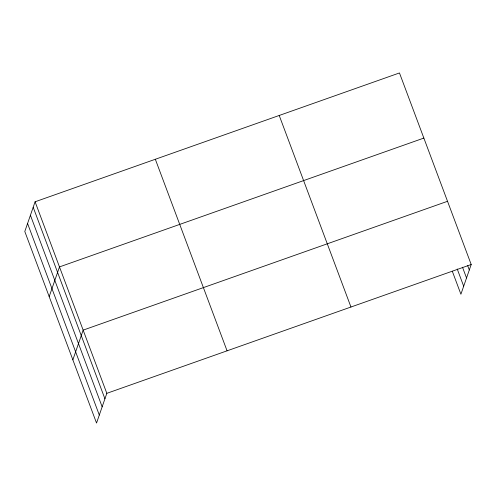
<?xml version="1.0" encoding="UTF-8"?>
<svg xmlns="http://www.w3.org/2000/svg" width="496" height="496" viewBox="0 0 496 496"><rect width="100%" height="100%" fill="white"/><g stroke="black" fill="none" stroke-linecap="round" stroke-linejoin="round"><path stroke-width="0.74" d="M35.092 201.779L24.8 231.489L96.534 423.051L106.826 393.334L35.092 201.779L399.466 72.949L471.2 264.511L460.908 294.221L452.302 271.238M49.191 296.62L59.483 266.91L423.851 138.08M72.862 359.836L83.154 330.119L447.528 201.295M106.826 393.334L471.2 264.511M467.691 265.676L469.303 269.985M462.495 267.208L466.531 277.983M457.225 268.987L463.679 286.223M279.217 115.463L350.957 307.024M155.335 159.266L227.069 350.821M33.195 207.26L104.929 398.815M30.423 215.258L102.157 406.813M27.571 223.498L99.305 415.053"/></g></svg>
